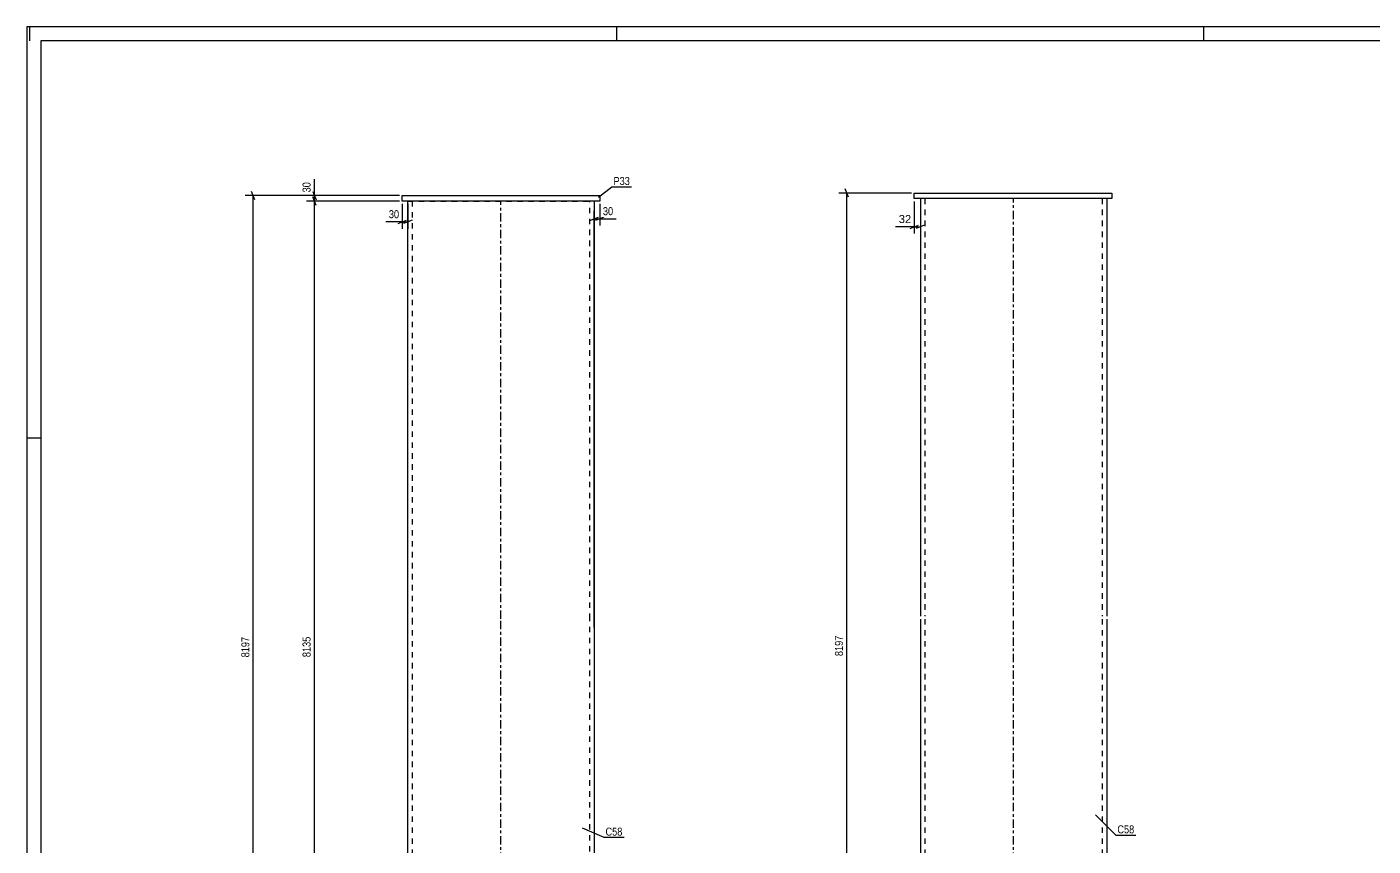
# Model space of a CAD drawing. Header units: millimetres. Extents: x 0 to 841, y 0 to 594.
# Drawn here: x 0 to 481.5, y 301.1 to 594 of the extents above; entities that cross this region are included whole.
import ezdxf

# ---------------------------------------------------------------- set-up
doc = ezdxf.new("R2010")
doc.units = ezdxf.units.MM
doc.linetypes.add('DXK_LINE_DOT2', pattern=[3.9198, 1.9599, -1.9599])
doc.linetypes.add('DXK_LINE_DOT3', pattern=[5.9187, 2.979, -0.9799, 0.9799, -0.9799])
doc.styles.add('Arial', font='ARIAL.TTF', dxfattribs={"height": 0.2})
doc.styles.add('Arial Narrow', font='ARIALN.TTF', dxfattribs={"height": 0.2})

# ---------------------------------------------------------------- blocks, each defined once
blk = doc.blocks.new('Unknown-758715391-1129')
at = {"color": 5, "linetype": 'Continuous'}
for p, q in [((841, 594), (0, 594)), ((0, 594), (0, 0)), ((1, 589), (1, 594)), ((211, 589), (211, 594)), ((421, 589), (421, 594)), ((836, 589), (5, 589)), ((5, 589), (5, 5)), ((5, 447), (0, 447))]:
    blk.add_line(p, q, dxfattribs=at)
blk = doc.blocks.new('Part-758715391-1248 - 1220')
at = {"color": 2, "linetype": 'Continuous'}
for p, q in [((319.59, 532.61), (319.59, 383.27)), ((386.25, 532.61), (386.25, 383.27)), ((319.59, 382.27), (319.59, 232.94)), ((386.25, 382.27), (386.25, 232.94))]:
    blk.add_line(p, q, dxfattribs=at)
at = {"color": 7, "linetype": 'DXK_LINE_DOT2'}
for p, q in [((386.25, 532.61), (319.59, 532.61)), ((321.19, 532.61), (321.19, 383.27)), ((384.65, 532.61), (384.65, 383.27)), ((321.19, 382.27), (321.19, 212.94)), ((384.65, 382.27), (384.65, 212.94)), ((319.59, 232.94), (319.59, 212.94)), ((386.25, 232.94), (386.25, 212.94)), ((386.25, 212.94), (319.59, 212.94))]:
    blk.add_line(p, q, dxfattribs=at)
at = {"color": 7, "linetype": 'DXK_LINE_DOT3'}
for p, q in [((352.92, 383.27), (352.92, 532.61)), ((352.92, 212.94), (352.92, 382.27))]:
    blk.add_line(p, q, dxfattribs=at)
blk = doc.blocks.new('Part-758715391-1249 - 1220')
at = {"color": 2, "linetype": 'Continuous'}
for p, q in [((317.44, 534.61), (388.1, 534.61)), ((317.44, 532.61), (317.44, 534.61)), ((388.1, 534.61), (388.1, 532.61)), ((388.1, 532.61), (317.44, 532.61))]:
    blk.add_line(p, q, dxfattribs=at)
blk = doc.blocks.new('Part-758715391-1513 - 1481')
at = {"color": 2, "linetype": 'Continuous'}
for p, q in [((136.25, 382.37), (136.25, 531.71)), ((202.91, 531.71), (202.91, 382.37)), ((136.25, 232.94), (136.25, 382.27)), ((202.91, 382.27), (202.91, 232.94))]:
    blk.add_line(p, q, dxfattribs=at)
at = {"color": 7, "linetype": 'DXK_LINE_DOT2'}
for p, q in [((136.25, 531.71), (202.91, 531.71)), ((137.85, 531.71), (137.85, 382.37)), ((201.31, 382.37), (201.31, 531.71)), ((137.85, 382.27), (137.85, 212.94)), ((201.31, 212.94), (201.31, 382.27)), ((136.25, 232.94), (136.25, 212.94)), ((202.91, 232.94), (202.91, 212.94)), ((136.25, 212.94), (202.91, 212.94))]:
    blk.add_line(p, q, dxfattribs=at)
at = {"color": 7, "linetype": 'DXK_LINE_DOT3'}
for p, q in [((169.58, 382.37), (169.58, 531.71)), ((169.58, 212.94), (169.58, 382.27))]:
    blk.add_line(p, q, dxfattribs=at)
blk = doc.blocks.new('Part-758715391-1528 - 1481')
at = {"color": 2, "linetype": 'Continuous'}
for p, q in [((134.25, 531.71), (134.25, 533.71)), ((134.25, 533.71), (204.91, 533.71)), ((204.91, 531.71), (134.25, 531.71)), ((204.91, 533.71), (204.91, 531.71))]:
    blk.add_line(p, q, dxfattribs=at)
blk = doc.blocks.new('StraightDimension-758715391-4210 - 1220')
at = {"color": 7, "linetype": 'Continuous'}
for p, q in [((316.44, 534.61), (290.4, 534.61)), ((293.85, 533.11), (292.65, 536.11)), ((293.25, 210.81), (293.25, 534.61)), ((292.65, 212.31), (293.85, 209.31)), ((302.25, 210.81), (290.4, 210.81))]:
    blk.add_line(p, q, dxfattribs=at)
at = {"color": 0}
blk.add_wipeout([(292.5, 376.96), (288.3, 376.96), (288.3, 368.45), (292.5, 368.45)], dxfattribs=at)
at = {"color": 3, "style": 'Arial Narrow'}
blk.add_text('8197', height=2.863, rotation=90.0002, dxfattribs=at).set_placement((291.9, 369.05))
blk = doc.blocks.new('StraightDimension-758715391-5064 - 1220')
at = {"color": 7, "linetype": 'Continuous'}
for p, q in [((317.44, 531.61), (317.44, 520.13)), ((319.59, 531.61), (319.59, 520.13)), ((315.94, 521.93), (318.94, 523.13)), ((317.44, 522.53), (319.59, 522.53)), ((321.09, 523.13), (318.09, 521.93))]:
    blk.add_line(p, q, dxfattribs=at)
at = {"color": 0}
blk.add_wipeout([(316.91, 523.28), (316.91, 527.48), (311.27, 527.48), (311.27, 523.28)], dxfattribs=at)
at = {"color": 7, "linetype": 'Continuous'}
blk.add_line((317.44, 522.53), (310.74, 522.53), dxfattribs=at)
blk.add_line((317.44, 522.53), (310.74, 522.53), dxfattribs=at)
at = {"color": 3, "style": 'Arial'}
blk.add_text('32', height=2.865, dxfattribs=at).set_placement((311.87, 523.88))
blk = doc.blocks.new('StraightDimension-758715391-4422 - 1481')
at = {"color": 7, "linetype": 'Continuous'}
for p, q in [((102.22, 535.21), (103.42, 532.21)), ((133.25, 533.71), (99.97, 533.71)), ((133.25, 531.71), (99.97, 531.71)), ((103.42, 530.21), (102.22, 533.21)), ((102.82, 531.71), (102.82, 533.71))]:
    blk.add_line(p, q, dxfattribs=at)
at = {"color": 0}
blk.add_wipeout([(102.07, 539.09), (97.87, 539.09), (97.87, 534.23), (102.07, 534.23)], dxfattribs=at)
at = {"color": 7, "linetype": 'Continuous'}
blk.add_line((102.82, 533.71), (102.82, 539.61), dxfattribs=at)
blk.add_line((102.82, 533.71), (102.82, 539.61), dxfattribs=at)
at = {"color": 3, "style": 'Arial Narrow'}
blk.add_text('30', height=2.863, rotation=90.0002, dxfattribs=at).set_placement((101.47, 534.83))
blk = doc.blocks.new('StraightDimension-758715391-4423 - 1481')
at = {"color": 7, "linetype": 'Continuous'}
for p, q in [((133.25, 531.71), (99.97, 531.71)), ((103.42, 530.21), (102.22, 533.21)), ((102.82, 212.94), (102.82, 531.71)), ((111.91, 212.94), (99.97, 212.94)), ((102.22, 214.44), (103.42, 211.44))]:
    blk.add_line(p, q, dxfattribs=at)
at = {"color": 0}
blk.add_wipeout([(102.07, 376.58), (97.87, 376.58), (97.87, 368.07), (102.07, 368.07)], dxfattribs=at)
at = {"color": 3, "style": 'Arial Narrow'}
blk.add_text('8135', height=2.863, rotation=90.0002, dxfattribs=at).set_placement((101.47, 368.67))
blk = doc.blocks.new('StraightDimension-758715391-1649 - 1481')
at = {"color": 7, "linetype": 'Continuous'}
for p, q in [((81.51, 532.21), (80.31, 535.21)), ((133.25, 533.71), (78.06, 533.71)), ((80.91, 210.81), (80.91, 533.71)), ((80.31, 212.31), (81.51, 209.31)), ((111.91, 210.81), (78.06, 210.81))]:
    blk.add_line(p, q, dxfattribs=at)
at = {"color": 0}
blk.add_wipeout([(80.16, 376.51), (75.96, 376.51), (75.96, 368), (80.16, 368)], dxfattribs=at)
at = {"color": 3, "style": 'Arial Narrow'}
blk.add_text('8197', height=2.863, rotation=90.0002, dxfattribs=at).set_placement((79.56, 368.6))
blk = doc.blocks.new('StraightDimension-758715391-4259 - 1481')
at = {"color": 7, "linetype": 'Continuous'}
for p, q in [((204.91, 530.71), (204.91, 522.95)), ((201.41, 524.75), (204.41, 525.95)), ((202.91, 379.27), (202.91, 528.2)), ((202.91, 525.35), (204.91, 525.35)), ((206.41, 525.95), (203.41, 524.75))]:
    blk.add_line(p, q, dxfattribs=at)
at = {"color": 0}
blk.add_wipeout([(210.3, 526.1), (210.3, 530.3), (205.44, 530.3), (205.44, 526.1)], dxfattribs=at)
at = {"color": 7, "linetype": 'Continuous'}
blk.add_line((204.91, 525.35), (210.82, 525.35), dxfattribs=at)
blk.add_line((204.91, 525.35), (210.82, 525.35), dxfattribs=at)
at = {"color": 3, "style": 'Arial Narrow'}
blk.add_text('30', height=2.863, dxfattribs=at).set_placement((206.04, 526.7))
blk = doc.blocks.new('StraightDimension-758715391-4292 - 1481')
at = {"color": 7, "linetype": 'Continuous'}
for p, q in [((134.25, 530.71), (134.25, 521.86)), ((136.25, 530.71), (136.25, 521.86)), ((132.75, 523.66), (135.75, 524.86)), ((134.25, 524.26), (136.25, 524.26)), ((137.75, 524.86), (134.75, 523.66))]:
    blk.add_line(p, q, dxfattribs=at)
at = {"color": 0}
blk.add_wipeout([(133.72, 525.01), (133.72, 529.21), (128.87, 529.21), (128.87, 525.01)], dxfattribs=at)
at = {"color": 7, "linetype": 'Continuous'}
blk.add_line((134.25, 524.26), (128.34, 524.26), dxfattribs=at)
blk.add_line((134.25, 524.26), (128.34, 524.26), dxfattribs=at)
at = {"color": 3, "style": 'Arial Narrow'}
blk.add_text('30', height=2.863, dxfattribs=at).set_placement((129.47, 525.61))
blk = doc.blocks.new('Mark-758715391-1243 - 1220')
at = {"color": 0}
blk.add_wipeout([(396.11, 305.67), (396.11, 308.67), (390.08, 308.67), (390.08, 305.67)], dxfattribs=at)
blk.add_wipeout([(396.11, 305.67), (396.11, 308.67), (390.08, 308.67), (390.08, 305.67)], dxfattribs=at)
at = {"color": 30, "linetype": 'Continuous'}
for p, q in [((382.27, 312.27), (389.48, 305.07)), ((389.48, 305.07), (396.71, 305.07))]:
    blk.add_line(p, q, dxfattribs=at)
at = {"color": 3, "style": 'Arial Narrow'}
blk.add_text('C58', height=2.863, dxfattribs=at).set_placement((390.08, 305.67))
blk = doc.blocks.new('Mark-758715391-1509 - 1481')
at = {"color": 0}
blk.add_wipeout([(213, 304.85), (213, 307.85), (206.97, 307.85), (206.97, 304.85)], dxfattribs=at)
blk.add_wipeout([(213, 304.85), (213, 307.85), (206.97, 307.85), (206.97, 304.85)], dxfattribs=at)
at = {"color": 30, "linetype": 'Continuous'}
for p, q in [((198.67, 307.64), (206.37, 304.25)), ((206.37, 304.25), (213.6, 304.25))]:
    blk.add_line(p, q, dxfattribs=at)
at = {"color": 3, "style": 'Arial Narrow'}
blk.add_text('C58', height=2.863, dxfattribs=at).set_placement((206.97, 304.85))
blk = doc.blocks.new('Mark-758715391-1524 - 1481')
at = {"color": 0}
blk.add_wipeout([(215.69, 537.47), (215.69, 540.47), (209.84, 540.47), (209.84, 537.47)], dxfattribs=at)
blk.add_wipeout([(215.69, 537.47), (215.69, 540.47), (209.84, 540.47), (209.84, 537.47)], dxfattribs=at)
at = {"color": 30, "linetype": 'Continuous'}
for p, q in [((204.5, 533.15), (209.24, 536.87)), ((209.24, 536.87), (216.29, 536.87))]:
    blk.add_line(p, q, dxfattribs=at)
at = {"color": 3, "style": 'Arial Narrow'}
blk.add_text('P33', height=2.863, dxfattribs=at).set_placement((209.84, 537.47))

msp = doc.modelspace()

# ---------------------------------------------------------------- block references
for name in ['Unknown-758715391-1129', 'Part-758715391-1249 - 1220', 'Part-758715391-1528 - 1481', 'Part-758715391-1513 - 1481', 'Part-758715391-1248 - 1220']:
    msp.add_blockref(name, (0, 0))

# ---------------------------------------------------------------- next in the draw order: block references
for name in ['StraightDimension-758715391-4422 - 1481', 'Mark-758715391-1524 - 1481', 'StraightDimension-758715391-4210 - 1220', 'StraightDimension-758715391-4259 - 1481', 'Mark-758715391-1243 - 1220', 'Mark-758715391-1509 - 1481']:
    msp.add_blockref(name, (0, 0))

# ---------------------------------------------------------------- next in the draw order: block references
for name in ['StraightDimension-758715391-4423 - 1481', 'StraightDimension-758715391-5064 - 1220']:
    msp.add_blockref(name, (0, 0))

# ---------------------------------------------------------------- next in the draw order: block references
msp.add_blockref('StraightDimension-758715391-1649 - 1481', (0, 0))

# ---------------------------------------------------------------- next in the draw order: block references
msp.add_blockref('StraightDimension-758715391-4292 - 1481', (0, 0))

doc.saveas('drawing.dxf')
